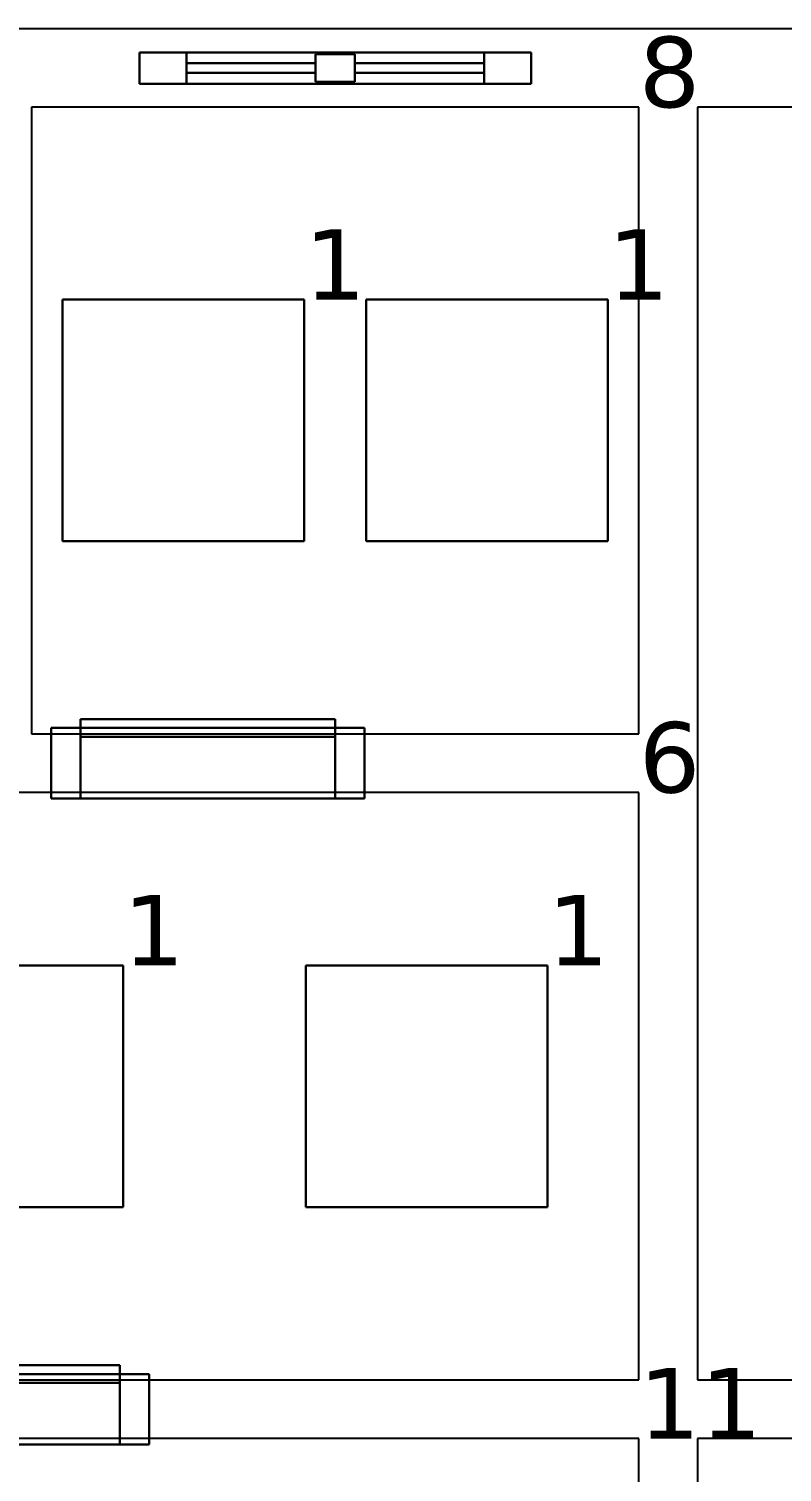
# Model space of a CAD drawing. Header units: inches. Extents: x 0 to 47.1, y -16.6 to 0.5.
# Drawn here: x 11.443 to 13.366, y -3.686 to 0 of the extents above; entities that cross this region are included whole.
import ezdxf

# ---------------------------------------------------------------- set-up
doc = ezdxf.new("R2010")
doc.units = ezdxf.units.IN
doc.header["$MEASUREMENT"] = 0
for name, color, linetype, true_color in [('DLX_BLD1_APERT', 7, 'Continuous', 0x969696), ('DLX_BLD1_CALC', 7, 'Continuous', 0xffffff), ('DLX_BLD1_CONT', 7, 'Continuous', 0x969696), ('DLX_BLD1_LUM', 7, 'Continuous', 0x55aa00), ('DLX_BLD1_LUMKEY_IDX', 7, 'Continuous', 0x969696), ('DLX_BLD1_RESKEY_IDX', 7, 'Continuous', 0x707070)]:
    doc.layers.add(name, color=color, linetype=linetype, true_color=true_color)
doc.styles.add('TableTextStyle', font='')
doc.styles.get('TableTextStyle').set_extended_font_data('VERDANA.TTF')

msp = doc.modelspace()

# ---------------------------------------------------------------- linework, layer by layer
at = {"layer": 'DLX_BLD1_APERT'}
for points in [[(12.725, -0.06, 0), (11.725, -0.06, 0)], [(11.725, -0.06, 0), (11.725, -0.14, 0)], [(11.725, -0.14, 0), (11.725, -0.06, 0)], [(11.725, -0.06, 0), (12.725, -0.06, 0)], [(11.725, -0.14, 0), (11.725, -0.06, 0)], [(11.725, -0.06, 0), (11.725, -0.06, 0)], [(11.725, -0.06, 0), (11.725, -0.14, 0)], [(11.725, -0.06, 0), (12.725, -0.06, 0)], [(12.725, -0.06, 0), (11.725, -0.06, 0)], [(11.725, -0.06, 0), (11.725, -0.06, 0)], [(11.845, -0.06, 0), (11.845, -0.06, 0)], [(11.845, -0.06, 0), (12.605, -0.06, 0)], [(12.605, -0.06, 0), (11.845, -0.06, 0)], [(11.845, -0.0875, 0), (11.845, -0.06, 0)], [(11.845, -0.06, 0), (12.605, -0.06, 0)], [(11.845, -0.0875, 0), (11.845, -0.06, 0)], [(11.845, -0.06, 0), (11.845, -0.06, 0)], [(11.845, -0.06, 0), (11.845, -0.0875, 0)], [(12.605, -0.06, 0), (11.845, -0.06, 0)], [(11.845, -0.06, 0), (11.845, -0.0875, 0)], [(12.175, -0.065, 0), (12.175, -0.0875, 0)], [(12.275, -0.065, 0), (12.175, -0.065, 0)], [(12.175, -0.0875, 0), (12.175, -0.065, 0)], [(12.175, -0.065, 0), (12.275, -0.065, 0)], [(12.175, -0.065, 0), (12.275, -0.065, 0)], [(12.175, -0.0875, 0), (12.175, -0.065, 0)], [(12.275, -0.065, 0), (12.175, -0.065, 0)], [(12.175, -0.065, 0), (12.175, -0.0875, 0)], [(12.275, -0.065, 0), (12.175, -0.065, 0)], [(12.175, -0.065, 0), (12.175, -0.065, 0)], [(12.175, -0.065, 0), (12.275, -0.065, 0)], [(12.175, -0.0875, 0), (12.175, -0.065, 0)], [(12.175, -0.065, 0), (12.175, -0.065, 0)], [(12.175, -0.065, 0), (12.175, -0.0875, 0)], [(12.175, -0.0875, 0), (12.175, -0.065, 0)], [(12.175, -0.065, 0), (12.275, -0.065, 0)], [(12.275, -0.065, 0), (12.175, -0.065, 0)], [(12.175, -0.065, 0), (12.175, -0.0875, 0)], [(12.275, -0.0875, 0), (12.275, -0.065, 0)], [(12.275, -0.065, 0), (12.275, -0.0875, 0)], [(12.275, -0.065, 0), (12.275, -0.0875, 0)], [(12.275, -0.0875, 0), (12.275, -0.065, 0)], [(12.275, -0.0875, 0), (12.275, -0.065, 0)], [(12.275, -0.065, 0), (12.275, -0.065, 0)], [(12.275, -0.065, 0), (12.275, -0.0875, 0)], [(12.275, -0.065, 0), (12.275, -0.065, 0)], [(12.275, -0.065, 0), (12.275, -0.0875, 0)], [(12.275, -0.0875, 0), (12.275, -0.065, 0)], [(12.605, -0.06, 0), (12.605, -0.06, 0)], [(12.605, -0.06, 0), (12.605, -0.0875, 0)], [(12.605, -0.0875, 0), (12.605, -0.06, 0)], [(12.605, -0.06, 0), (12.605, -0.06, 0)], [(12.605, -0.06, 0), (12.605, -0.0875, 0)], [(12.605, -0.0875, 0), (12.605, -0.06, 0)], [(12.725, -0.14, 0), (12.725, -0.06, 0)], [(12.725, -0.14, 0), (12.725, -0.06, 0)], [(12.725, -0.06, 0), (12.725, -0.06, 0)], [(12.725, -0.06, 0), (12.725, -0.14, 0)], [(12.725, -0.06, 0), (12.725, -0.14, 0)], [(12.725, -0.06, 0), (12.725, -0.06, 0)], [(12.175, -0.0875, 0), (11.845, -0.0875, 0)], [(11.845, -0.0875, 0), (11.845, -0.0875, 0)], [(11.845, -0.0875, 0), (11.845, -0.1125, 0)], [(11.845, -0.1125, 0), (11.845, -0.0875, 0)], [(11.845, -0.0875, 0), (12.175, -0.0875, 0)], [(11.845, -0.1125, 0), (11.845, -0.0875, 0)], [(11.845, -0.0875, 0), (11.845, -0.0875, 0)], [(12.175, -0.0875, 0), (11.845, -0.0875, 0)], [(11.845, -0.0875, 0), (11.845, -0.1125, 0)], [(11.845, -0.0875, 0), (12.175, -0.0875, 0)], [(11.845, -0.0875, 0), (12.175, -0.0875, 0)], [(12.175, -0.0875, 0), (11.845, -0.0875, 0)], [(11.845, -0.0875, 0), (11.845, -0.0875, 0)], [(12.175, -0.0875, 0), (11.845, -0.0875, 0)], [(11.845, -0.0875, 0), (11.845, -0.1125, 0)], [(11.845, -0.1125, 0), (11.845, -0.0875, 0)], [(11.845, -0.0875, 0), (11.845, -0.0875, 0)], [(11.845, -0.0875, 0), (11.845, -0.1125, 0)], [(11.845, -0.1125, 0), (11.845, -0.0875, 0)], [(11.845, -0.0875, 0), (12.175, -0.0875, 0)], [(12.175, -0.0875, 0), (12.175, -0.1125, 0)], [(12.175, -0.1125, 0), (12.175, -0.0875, 0)], [(12.175, -0.1125, 0), (12.175, -0.0875, 0)], [(12.175, -0.0875, 0), (12.175, -0.1125, 0)], [(12.175, -0.0875, 0), (12.175, -0.0875, 0)], [(12.175, -0.0875, 0), (12.175, -0.1125, 0)], [(12.175, -0.1125, 0), (12.175, -0.0875, 0)], [(12.175, -0.0875, 0), (12.175, -0.0875, 0)], [(12.175, -0.1125, 0), (12.175, -0.0875, 0)], [(12.175, -0.0875, 0), (12.175, -0.1125, 0)], [(12.175, -0.1125, 0), (12.175, -0.0875, 0)], [(12.175, -0.0875, 0), (12.175, -0.0875, 0)], [(12.175, -0.0875, 0), (12.175, -0.1125, 0)], [(12.175, -0.0875, 0), (12.175, -0.0875, 0)], [(12.175, -0.1125, 0), (12.175, -0.0875, 0)], [(12.175, -0.0875, 0), (12.175, -0.1125, 0)], [(12.605, -0.0875, 0), (12.275, -0.0875, 0)], [(12.275, -0.1125, 0), (12.275, -0.0875, 0)], [(12.275, -0.0875, 0), (12.605, -0.0875, 0)], [(12.275, -0.0875, 0), (12.275, -0.1125, 0)], [(12.605, -0.0875, 0), (12.275, -0.0875, 0)], [(12.275, -0.0875, 0), (12.275, -0.1125, 0)], [(12.275, -0.0875, 0), (12.605, -0.0875, 0)], [(12.275, -0.1125, 0), (12.275, -0.0875, 0)], [(12.275, -0.0875, 0), (12.275, -0.0875, 0)], [(12.275, -0.0875, 0), (12.275, -0.1125, 0)], [(12.275, -0.1125, 0), (12.275, -0.0875, 0)], [(12.275, -0.0875, 0), (12.275, -0.0875, 0)], [(12.275, -0.0875, 0), (12.275, -0.1125, 0)], [(12.275, -0.1125, 0), (12.275, -0.0875, 0)], [(12.275, -0.1125, 0), (12.275, -0.0875, 0)], [(12.275, -0.0875, 0), (12.275, -0.0875, 0)], [(12.275, -0.0875, 0), (12.275, -0.1125, 0)], [(12.275, -0.0875, 0), (12.605, -0.0875, 0)], [(12.605, -0.0875, 0), (12.275, -0.0875, 0)], [(12.275, -0.0875, 0), (12.275, -0.0875, 0)], [(12.605, -0.0875, 0), (12.275, -0.0875, 0)], [(12.275, -0.0875, 0), (12.275, -0.1125, 0)], [(12.275, -0.1125, 0), (12.275, -0.0875, 0)], [(12.275, -0.0875, 0), (12.605, -0.0875, 0)], [(12.605, -0.0875, 0), (12.605, -0.0875, 0)], [(12.605, -0.0875, 0), (12.605, -0.1125, 0)], [(12.605, -0.0875, 0), (12.605, -0.0875, 0)], [(12.605, -0.0875, 0), (12.605, -0.1125, 0)], [(12.605, -0.1125, 0), (12.605, -0.0875, 0)], [(12.605, -0.1125, 0), (12.605, -0.0875, 0)], [(12.605, -0.0875, 0), (12.605, -0.0875, 0)], [(12.605, -0.1125, 0), (12.605, -0.0875, 0)], [(12.605, -0.0875, 0), (12.605, -0.0875, 0)], [(12.605, -0.0875, 0), (12.605, -0.1125, 0)], [(12.605, -0.1125, 0), (12.605, -0.0875, 0)], [(12.605, -0.0875, 0), (12.605, -0.1125, 0)], [(11.725, -0.14, 0), (12.725, -0.14, 0)], [(12.725, -0.14, 0), (11.725, -0.14, 0)], [(11.725, -0.14, 0), (11.725, -0.14, 0)], [(11.725, -0.14, 0), (12.725, -0.14, 0)], [(12.725, -0.14, 0), (11.725, -0.14, 0)], [(11.725, -0.14, 0), (11.725, -0.14, 0)], [(11.845, -0.1125, 0), (11.845, -0.1125, 0)], [(12.175, -0.1125, 0), (11.845, -0.1125, 0)], [(11.845, -0.1125, 0), (11.845, -0.14, 0)], [(12.175, -0.1125, 0), (11.845, -0.1125, 0)], [(11.845, -0.1125, 0), (11.845, -0.1125, 0)], [(11.845, -0.1125, 0), (11.845, -0.14, 0)], [(11.845, -0.14, 0), (11.845, -0.1125, 0)], [(11.845, -0.1125, 0), (12.175, -0.1125, 0)], [(11.845, -0.14, 0), (11.845, -0.1125, 0)], [(11.845, -0.1125, 0), (12.175, -0.1125, 0)], [(11.845, -0.1125, 0), (12.175, -0.1125, 0)], [(12.175, -0.1125, 0), (11.845, -0.1125, 0)], [(11.845, -0.1125, 0), (11.845, -0.1125, 0)], [(11.845, -0.1125, 0), (12.175, -0.1125, 0)], [(11.845, -0.1125, 0), (11.845, -0.1125, 0)], [(12.175, -0.1125, 0), (11.845, -0.1125, 0)], [(11.845, -0.14, 0), (11.845, -0.14, 0)], [(11.845, -0.14, 0), (12.605, -0.14, 0)], [(12.605, -0.14, 0), (11.845, -0.14, 0)], [(11.845, -0.14, 0), (12.605, -0.14, 0)], [(11.845, -0.14, 0), (11.845, -0.14, 0)], [(12.605, -0.14, 0), (11.845, -0.14, 0)], [(12.175, -0.135, 0), (12.175, -0.1125, 0)], [(12.175, -0.1125, 0), (12.175, -0.135, 0)], [(12.175, -0.135, 0), (12.175, -0.1125, 0)], [(12.175, -0.1125, 0), (12.175, -0.135, 0)], [(12.175, -0.1125, 0), (12.175, -0.1125, 0)], [(12.175, -0.1125, 0), (12.175, -0.135, 0)], [(12.175, -0.135, 0), (12.175, -0.1125, 0)], [(12.175, -0.1125, 0), (12.175, -0.1125, 0)], [(12.175, -0.135, 0), (12.175, -0.1125, 0)], [(12.175, -0.1125, 0), (12.175, -0.135, 0)], [(12.175, -0.1125, 0), (12.175, -0.1125, 0)], [(12.175, -0.1125, 0), (12.175, -0.1125, 0)], [(12.275, -0.135, 0), (12.175, -0.135, 0)], [(12.175, -0.135, 0), (12.275, -0.135, 0)], [(12.275, -0.135, 0), (12.175, -0.135, 0)], [(12.175, -0.135, 0), (12.275, -0.135, 0)], [(12.175, -0.135, 0), (12.175, -0.135, 0)], [(12.275, -0.135, 0), (12.175, -0.135, 0)], [(12.175, -0.135, 0), (12.175, -0.135, 0)], [(12.175, -0.135, 0), (12.275, -0.135, 0)], [(12.275, -0.135, 0), (12.175, -0.135, 0)], [(12.175, -0.135, 0), (12.275, -0.135, 0)], [(12.605, -0.1125, 0), (12.275, -0.1125, 0)], [(12.275, -0.1125, 0), (12.275, -0.135, 0)], [(12.605, -0.1125, 0), (12.275, -0.1125, 0)], [(12.275, -0.1125, 0), (12.605, -0.1125, 0)], [(12.275, -0.135, 0), (12.275, -0.1125, 0)], [(12.275, -0.1125, 0), (12.605, -0.1125, 0)], [(12.275, -0.1125, 0), (12.275, -0.135, 0)], [(12.275, -0.135, 0), (12.275, -0.1125, 0)], [(12.275, -0.1125, 0), (12.275, -0.1125, 0)], [(12.275, -0.1125, 0), (12.275, -0.135, 0)], [(12.275, -0.135, 0), (12.275, -0.1125, 0)], [(12.275, -0.1125, 0), (12.275, -0.1125, 0)], [(12.275, -0.1125, 0), (12.275, -0.135, 0)], [(12.275, -0.135, 0), (12.275, -0.1125, 0)], [(12.275, -0.1125, 0), (12.605, -0.1125, 0)], [(12.605, -0.1125, 0), (12.275, -0.1125, 0)], [(12.275, -0.1125, 0), (12.275, -0.1125, 0)], [(12.275, -0.1125, 0), (12.275, -0.1125, 0)], [(12.275, -0.1125, 0), (12.605, -0.1125, 0)], [(12.605, -0.1125, 0), (12.275, -0.1125, 0)], [(12.275, -0.135, 0), (12.275, -0.135, 0)], [(12.275, -0.135, 0), (12.275, -0.135, 0)], [(12.605, -0.14, 0), (12.605, -0.1125, 0)], [(12.605, -0.1125, 0), (12.605, -0.1125, 0)], [(12.605, -0.1125, 0), (12.605, -0.14, 0)], [(12.605, -0.14, 0), (12.605, -0.1125, 0)], [(12.605, -0.1125, 0), (12.605, -0.1125, 0)], [(12.605, -0.1125, 0), (12.605, -0.14, 0)], [(12.605, -0.1125, 0), (12.605, -0.1125, 0)], [(12.605, -0.1125, 0), (12.605, -0.1125, 0)], [(12.605, -0.14, 0), (12.605, -0.14, 0)], [(12.605, -0.14, 0), (12.605, -0.14, 0)], [(12.725, -0.14, 0), (12.725, -0.14, 0)], [(12.725, -0.14, 0), (12.725, -0.14, 0)], [(12.225, -1.7625, 0), (11.575, -1.7625, 0)], [(11.575, -1.7625, 0), (11.575, -1.785, 0)], [(12.225, -1.7625, 0), (11.575, -1.7625, 0)], [(11.575, -1.7625, 0), (11.575, -1.7625, 0)], [(11.575, -1.7625, 0), (12.225, -1.7625, 0)], [(11.575, -1.785, 0), (11.575, -1.7625, 0)], [(11.575, -1.7625, 0), (11.575, -1.7625, 0)], [(11.575, -1.7625, 0), (11.575, -1.785, 0)], [(11.575, -1.7625, 0), (12.225, -1.7625, 0)], [(11.575, -1.785, 0), (11.575, -1.7625, 0)], [(12.225, -1.785, 0), (12.225, -1.7625, 0)], [(12.225, -1.785, 0), (12.225, -1.7625, 0)], [(12.225, -1.7625, 0), (12.225, -1.7625, 0)], [(12.225, -1.7625, 0), (12.225, -1.785, 0)], [(12.225, -1.7625, 0), (12.225, -1.7625, 0)], [(12.225, -1.7625, 0), (12.225, -1.785, 0)], [(12.3, -1.785, 0), (11.5, -1.785, 0)], [(11.5, -1.785, 0), (11.5, -1.965, 0)], [(11.5, -1.785, 0), (11.5, -1.785, 0)], [(11.5, -1.785, 0), (11.5, -1.965, 0)], [(11.5, -1.965, 0), (11.5, -1.785, 0)], [(11.5, -1.965, 0), (11.5, -1.785, 0)], [(11.5, -1.785, 0), (11.575, -1.785, 0)], [(11.575, -1.785, 0), (11.5, -1.785, 0)], [(11.5, -1.785, 0), (11.5, -1.785, 0)], [(11.5, -1.785, 0), (12.3, -1.785, 0)], [(11.575, -1.785, 0), (11.575, -1.8075, 0)], [(12.225, -1.785, 0), (11.575, -1.785, 0)], [(11.575, -1.785, 0), (11.575, -1.785, 0)], [(11.575, -1.8075, 0), (11.575, -1.785, 0)], [(11.575, -1.785, 0), (12.225, -1.785, 0)], [(11.575, -1.8075, 0), (11.575, -1.785, 0)], [(11.575, -1.785, 0), (11.575, -1.785, 0)], [(11.575, -1.785, 0), (11.575, -1.8075, 0)], [(11.575, -1.785, 0), (12.225, -1.785, 0)], [(11.575, -1.785, 0), (11.575, -1.785, 0)], [(11.575, -1.8075, 0), (11.575, -1.785, 0)], [(12.225, -1.785, 0), (11.575, -1.785, 0)], [(11.575, -1.785, 0), (11.575, -1.8075, 0)], [(11.575, -1.785, 0), (11.575, -1.785, 0)], [(11.575, -1.785, 0), (11.575, -1.8075, 0)], [(11.575, -1.8075, 0), (11.575, -1.785, 0)], [(12.225, -1.8075, 0), (12.225, -1.785, 0)], [(12.225, -1.785, 0), (12.3, -1.785, 0)], [(12.225, -1.785, 0), (12.225, -1.785, 0)], [(12.3, -1.785, 0), (12.225, -1.785, 0)], [(12.225, -1.785, 0), (12.225, -1.8075, 0)], [(12.225, -1.8075, 0), (12.225, -1.785, 0)], [(12.225, -1.785, 0), (12.225, -1.785, 0)], [(12.225, -1.785, 0), (12.225, -1.8075, 0)], [(12.225, -1.785, 0), (12.225, -1.785, 0)], [(12.225, -1.785, 0), (12.225, -1.8075, 0)], [(12.225, -1.785, 0), (12.225, -1.785, 0)], [(12.225, -1.785, 0), (12.225, -1.8075, 0)], [(12.225, -1.8075, 0), (12.225, -1.785, 0)], [(12.225, -1.8075, 0), (12.225, -1.785, 0)], [(12.3, -1.965, 0), (12.3, -1.785, 0)], [(12.3, -1.785, 0), (12.3, -1.785, 0)], [(12.3, -1.785, 0), (12.3, -1.965, 0)], [(12.3, -1.965, 0), (12.3, -1.785, 0)], [(12.3, -1.785, 0), (12.3, -1.965, 0)], [(12.3, -1.785, 0), (12.3, -1.785, 0)], [(11.575, -1.8075, 0), (11.575, -1.965, 0)], [(11.575, -1.8075, 0), (12.225, -1.8075, 0)], [(11.575, -1.965, 0), (11.575, -1.8075, 0)], [(11.575, -1.8075, 0), (11.575, -1.8075, 0)], [(11.575, -1.8075, 0), (11.575, -1.965, 0)], [(11.575, -1.965, 0), (11.575, -1.8075, 0)], [(12.225, -1.8075, 0), (11.575, -1.8075, 0)], [(11.575, -1.8075, 0), (11.575, -1.8075, 0)], [(12.225, -1.8075, 0), (11.575, -1.8075, 0)], [(12.225, -1.8075, 0), (11.575, -1.8075, 0)], [(11.575, -1.8075, 0), (11.575, -1.8075, 0)], [(11.575, -1.8075, 0), (12.225, -1.8075, 0)], [(11.575, -1.8075, 0), (12.225, -1.8075, 0)], [(11.575, -1.8075, 0), (11.575, -1.8075, 0)], [(12.225, -1.965, 0), (12.225, -1.8075, 0)], [(12.225, -1.8075, 0), (12.225, -1.965, 0)], [(12.225, -1.8075, 0), (12.225, -1.8075, 0)], [(12.225, -1.8075, 0), (12.225, -1.965, 0)], [(12.225, -1.965, 0), (12.225, -1.8075, 0)], [(12.225, -1.8075, 0), (12.225, -1.8075, 0)], [(12.225, -1.8075, 0), (12.225, -1.8075, 0)], [(12.225, -1.8075, 0), (12.225, -1.8075, 0)], [(11.5, -1.965, 0), (12.3, -1.965, 0)], [(11.5, -1.965, 0), (11.5, -1.965, 0)], [(11.575, -1.965, 0), (11.5, -1.965, 0)], [(12.3, -1.965, 0), (11.5, -1.965, 0)], [(11.5, -1.965, 0), (11.5, -1.965, 0)], [(11.5, -1.965, 0), (11.575, -1.965, 0)], [(11.575, -1.965, 0), (11.575, -1.965, 0)], [(11.575, -1.965, 0), (12.225, -1.965, 0)], [(12.225, -1.965, 0), (11.575, -1.965, 0)], [(11.575, -1.965, 0), (11.575, -1.965, 0)], [(12.3, -1.965, 0), (12.225, -1.965, 0)], [(12.225, -1.965, 0), (12.225, -1.965, 0)], [(12.225, -1.965, 0), (12.3, -1.965, 0)], [(12.225, -1.965, 0), (12.225, -1.965, 0)], [(12.3, -1.965, 0), (12.3, -1.965, 0)], [(12.3, -1.965, 0), (12.3, -1.965, 0)], [(10.825, -3.4125, 0), (11.675, -3.4125, 0)], [(11.675, -3.4125, 0), (10.825, -3.4125, 0)], [(10.825, -3.4125, 0), (11.675, -3.4125, 0)], [(11.675, -3.4125, 0), (10.825, -3.4125, 0)], [(11.675, -3.4125, 0), (11.675, -3.435, 0)], [(11.675, -3.4125, 0), (11.675, -3.4125, 0)], [(11.675, -3.435, 0), (11.675, -3.4125, 0)], [(11.675, -3.4125, 0), (11.675, -3.4125, 0)], [(11.675, -3.4125, 0), (11.675, -3.435, 0)], [(11.675, -3.435, 0), (11.675, -3.4125, 0)], [(11.75, -3.435, 0), (10.75, -3.435, 0)], [(10.75, -3.435, 0), (11.75, -3.435, 0)], [(11.675, -3.435, 0), (10.825, -3.435, 0)], [(10.825, -3.435, 0), (11.675, -3.435, 0)], [(10.825, -3.435, 0), (11.675, -3.435, 0)], [(11.675, -3.435, 0), (10.825, -3.435, 0)], [(10.825, -3.4575, 0), (11.675, -3.4575, 0)], [(11.675, -3.4575, 0), (10.825, -3.4575, 0)], [(11.675, -3.4575, 0), (10.825, -3.4575, 0)], [(10.825, -3.4575, 0), (11.675, -3.4575, 0)], [(11.675, -3.4575, 0), (10.825, -3.4575, 0)], [(10.825, -3.4575, 0), (11.675, -3.4575, 0)], [(11.675, -3.4575, 0), (11.675, -3.435, 0)], [(11.675, -3.435, 0), (11.75, -3.435, 0)], [(11.675, -3.435, 0), (11.675, -3.435, 0)], [(11.75, -3.435, 0), (11.675, -3.435, 0)], [(11.675, -3.435, 0), (11.675, -3.4575, 0)], [(11.675, -3.4575, 0), (11.675, -3.435, 0)], [(11.675, -3.435, 0), (11.675, -3.435, 0)], [(11.675, -3.435, 0), (11.675, -3.4575, 0)], [(11.675, -3.435, 0), (11.675, -3.4575, 0)], [(11.675, -3.435, 0), (11.675, -3.435, 0)], [(11.675, -3.435, 0), (11.675, -3.435, 0)], [(11.675, -3.435, 0), (11.675, -3.4575, 0)], [(11.675, -3.4575, 0), (11.675, -3.435, 0)], [(11.675, -3.4575, 0), (11.675, -3.435, 0)], [(11.675, -3.615, 0), (11.675, -3.4575, 0)], [(11.675, -3.4575, 0), (11.675, -3.615, 0)], [(11.675, -3.4575, 0), (11.675, -3.4575, 0)], [(11.675, -3.4575, 0), (11.675, -3.615, 0)], [(11.675, -3.615, 0), (11.675, -3.4575, 0)], [(11.675, -3.4575, 0), (11.675, -3.4575, 0)], [(11.675, -3.4575, 0), (11.675, -3.4575, 0)], [(11.675, -3.4575, 0), (11.675, -3.4575, 0)], [(11.75, -3.615, 0), (11.75, -3.435, 0)], [(11.75, -3.435, 0), (11.75, -3.435, 0)], [(11.75, -3.435, 0), (11.75, -3.615, 0)], [(11.75, -3.615, 0), (11.75, -3.435, 0)], [(11.75, -3.435, 0), (11.75, -3.615, 0)], [(11.75, -3.435, 0), (11.75, -3.435, 0)], [(10.75, -3.615, 0), (11.75, -3.615, 0)], [(11.75, -3.615, 0), (10.75, -3.615, 0)], [(10.825, -3.615, 0), (11.675, -3.615, 0)], [(11.675, -3.615, 0), (10.825, -3.615, 0)], [(11.75, -3.615, 0), (11.675, -3.615, 0)], [(11.675, -3.615, 0), (11.675, -3.615, 0)], [(11.675, -3.615, 0), (11.75, -3.615, 0)], [(11.675, -3.615, 0), (11.675, -3.615, 0)], [(11.75, -3.615, 0), (11.75, -3.615, 0)], [(11.75, -3.615, 0), (11.75, -3.615, 0)]]:
    msp.add_polyline3d(points, dxfattribs=at)
at = {"layer": 'DLX_BLD1_CALC'}
for points in [[(13, -0.2, 0), (11.45, -0.2, 0)], [(11.45, -0.2, 0), (11.45, -1.8, 0)], [(13, -1.8, 0), (13, -0.2, 0)], [(16.4, -0.2, 0), (13.15, -0.2, 0)], [(13.15, -0.2, 0), (13.15, -3.45, 0)], [(11.575, -1.7625, 0), (11.575, -1.785, 0)], [(12.225, -1.7625, 0), (11.575, -1.7625, 0)], [(11.575, -1.785, 0), (11.575, -1.7625, 0)], [(11.575, -1.7625, 0), (12.225, -1.7625, 0)], [(12.225, -1.785, 0), (12.225, -1.7625, 0)], [(12.225, -1.7625, 0), (12.225, -1.785, 0)], [(11.45, -1.8, 0), (11.5, -1.8, 0)], [(11.575, -1.785, 0), (11.5, -1.785, 0)], [(11.5, -1.785, 0), (11.5, -1.8, 0)], [(11.5, -1.8, 0), (11.5, -1.785, 0)], [(11.5, -1.785, 0), (11.575, -1.785, 0)], [(11.5, -1.8, 0), (12.3, -1.8, 0)], [(12.3, -1.785, 0), (12.225, -1.785, 0)], [(12.225, -1.785, 0), (12.3, -1.785, 0)], [(12.3, -1.8, 0), (12.3, -1.785, 0)], [(12.3, -1.785, 0), (12.3, -1.8, 0)], [(12.3, -1.8, 0), (13, -1.8, 0)], [(11.5, -1.95, 0), (11.25, -1.95, 0)], [(11.575, -1.95, 0), (11.5, -1.95, 0)], [(11.5, -1.95, 0), (11.5, -1.965, 0)], [(11.5, -1.965, 0), (11.5, -1.95, 0)], [(11.575, -1.965, 0), (11.575, -1.95, 0)], [(12.225, -1.95, 0), (11.575, -1.95, 0)], [(11.575, -1.95, 0), (11.575, -1.965, 0)], [(12.225, -1.95, 0), (12.225, -1.965, 0)], [(12.3, -1.95, 0), (12.225, -1.95, 0)], [(12.225, -1.965, 0), (12.225, -1.95, 0)], [(12.3, -1.965, 0), (12.3, -1.95, 0)], [(13, -1.95, 0), (12.3, -1.95, 0)], [(12.3, -1.95, 0), (12.3, -1.965, 0)], [(13, -3.45, 0), (13, -1.95, 0)], [(11.5, -1.965, 0), (11.575, -1.965, 0)], [(11.575, -1.965, 0), (11.5, -1.965, 0)], [(12.225, -1.965, 0), (12.3, -1.965, 0)], [(12.3, -1.965, 0), (12.225, -1.965, 0)], [(11.675, -3.4125, 0), (10.825, -3.4125, 0)], [(10.825, -3.4125, 0), (11.675, -3.4125, 0)], [(11.675, -3.435, 0), (11.675, -3.4125, 0)], [(11.675, -3.4125, 0), (11.675, -3.435, 0)], [(10.75, -3.45, 0), (11.75, -3.45, 0)], [(11.75, -3.435, 0), (11.675, -3.435, 0)], [(11.675, -3.435, 0), (11.75, -3.435, 0)], [(11.75, -3.45, 0), (11.75, -3.435, 0)], [(11.75, -3.435, 0), (11.75, -3.45, 0)], [(11.75, -3.45, 0), (13, -3.45, 0)], [(13.15, -3.45, 0), (13.45, -3.45, 0)], [(11.675, -3.6, 0), (10.825, -3.6, 0)], [(11.675, -3.6, 0), (11.675, -3.615, 0)], [(11.75, -3.6, 0), (11.675, -3.6, 0)], [(11.675, -3.615, 0), (11.675, -3.6, 0)], [(11.75, -3.615, 0), (11.75, -3.6, 0)], [(13, -3.6, 0), (11.75, -3.6, 0)], [(11.75, -3.6, 0), (11.75, -3.615, 0)], [(13, -3.8, 0), (13, -3.6, 0)], [(13.45, -3.6, 0), (13.15, -3.6, 0)], [(13.15, -3.6, 0), (13.15, -3.8, 0)], [(11.675, -3.615, 0), (11.75, -3.615, 0)], [(11.75, -3.615, 0), (11.675, -3.615, 0)]]:
    msp.add_polyline3d(points, dxfattribs=at)
at = {"layer": 'DLX_BLD1_CONT'}
for points in [[(16.6, 0, 0), (0, 0, 0)], [(13, -0.2, 0), (11.45, -0.2, 0)], [(11.45, -0.2, 0), (11.45, -1.8, 0)], [(13, -1.8, 0), (13, -0.2, 0)], [(16.4, -0.2, 0), (13.15, -0.2, 0)], [(13.15, -0.2, 0), (13.15, -3.45, 0)], [(11.45, -1.8, 0), (13, -1.8, 0)], [(13, -1.95, 0), (9.75, -1.95, 0)], [(13, -3.45, 0), (13, -1.95, 0)], [(9.75, -3.45, 0), (13, -3.45, 0)], [(13.15, -3.45, 0), (16.4, -3.45, 0)], [(13, -3.6, 0), (9.75, -3.6, 0)], [(13, -6.85, 0), (13, -3.6, 0)], [(16.4, -3.6, 0), (13.15, -3.6, 0)], [(13.15, -3.6, 0), (13.15, -6.85, 0)]]:
    msp.add_polyline3d(points, dxfattribs=at)
at = {"layer": 'DLX_BLD1_LUM'}
for points in [[(11.529, -1.3085, 0), (11.529, -0.6915, 0)], [(11.529, -0.6915, 0), (11.529, -0.6915, 0)], [(11.529, -0.6915, 0), (11.529, -1.3085, 0)], [(11.529, -0.6915, 0), (12.146, -0.6915, 0)], [(12.146, -0.6915, 0), (11.529, -0.6915, 0)], [(11.529, -0.6915, 0), (11.529, -0.6915, 0)], [(11.529, -0.6915, 0), (11.529, -1.3085, 0)], [(12.146, -0.6915, 0), (11.529, -0.6915, 0)], [(11.529, -1.3085, 0), (11.529, -0.6915, 0)], [(11.529, -0.6915, 0), (12.146, -0.6915, 0)], [(12.146, -0.6915, 0), (12.146, -1.3085, 0)], [(12.146, -1.3085, 0), (12.146, -0.6915, 0)], [(12.146, -0.6915, 0), (12.146, -0.6915, 0)], [(12.146, -0.6915, 0), (12.146, -0.6915, 0)], [(12.146, -1.3085, 0), (12.146, -0.6915, 0)], [(12.146, -0.6915, 0), (12.146, -1.3085, 0)], [(12.304, -1.3085, 0), (12.304, -0.6915, 0)], [(12.304, -0.6915, 0), (12.304, -0.6915, 0)], [(12.304, -0.6915, 0), (12.304, -1.3085, 0)], [(12.304, -0.6915, 0), (12.921, -0.6915, 0)], [(12.921, -0.6915, 0), (12.304, -0.6915, 0)], [(12.304, -0.6915, 0), (12.304, -0.6915, 0)], [(12.304, -0.6915, 0), (12.304, -1.3085, 0)], [(12.921, -0.6915, 0), (12.304, -0.6915, 0)], [(12.304, -1.3085, 0), (12.304, -0.6915, 0)], [(12.304, -0.6915, 0), (12.921, -0.6915, 0)], [(12.921, -0.6915, 0), (12.921, -1.3085, 0)], [(12.921, -1.3085, 0), (12.921, -0.6915, 0)], [(12.921, -0.6915, 0), (12.921, -0.6915, 0)], [(12.921, -0.6915, 0), (12.921, -0.6915, 0)], [(12.921, -1.3085, 0), (12.921, -0.6915, 0)], [(12.921, -0.6915, 0), (12.921, -1.3085, 0)], [(12.146, -1.3085, 0), (11.529, -1.3085, 0)], [(11.529, -1.3085, 0), (11.529, -1.3085, 0)], [(11.529, -1.3085, 0), (12.146, -1.3085, 0)], [(11.529, -1.3085, 0), (11.529, -1.3085, 0)], [(11.529, -1.3085, 0), (12.146, -1.3085, 0)], [(12.146, -1.3085, 0), (11.529, -1.3085, 0)], [(12.146, -1.3085, 0), (12.146, -1.3085, 0)], [(12.146, -1.3085, 0), (12.146, -1.3085, 0)], [(12.921, -1.3085, 0), (12.304, -1.3085, 0)], [(12.304, -1.3085, 0), (12.304, -1.3085, 0)], [(12.304, -1.3085, 0), (12.921, -1.3085, 0)], [(12.304, -1.3085, 0), (12.304, -1.3085, 0)], [(12.304, -1.3085, 0), (12.921, -1.3085, 0)], [(12.921, -1.3085, 0), (12.304, -1.3085, 0)], [(12.921, -1.3085, 0), (12.921, -1.3085, 0)], [(12.921, -1.3085, 0), (12.921, -1.3085, 0)], [(11.0665, -2.3915, 0), (11.6835, -2.3915, 0)], [(11.6835, -2.3915, 0), (11.0665, -2.3915, 0)], [(11.6835, -2.3915, 0), (11.0665, -2.3915, 0)], [(11.0665, -2.3915, 0), (11.6835, -2.3915, 0)], [(11.6835, -2.3915, 0), (11.6835, -3.0085, 0)], [(11.6835, -3.0085, 0), (11.6835, -2.3915, 0)], [(11.6835, -2.3915, 0), (11.6835, -2.3915, 0)], [(11.6835, -2.3915, 0), (11.6835, -2.3915, 0)], [(11.6835, -3.0085, 0), (11.6835, -2.3915, 0)], [(11.6835, -2.3915, 0), (11.6835, -3.0085, 0)], [(12.1498, -3.0085, 0), (12.1498, -2.3915, 0)], [(12.1498, -2.3915, 0), (12.1498, -2.3915, 0)], [(12.1498, -2.3915, 0), (12.1498, -3.0085, 0)], [(12.1498, -2.3915, 0), (12.7668, -2.3915, 0)], [(12.7668, -2.3915, 0), (12.1498, -2.3915, 0)], [(12.1498, -2.3915, 0), (12.1498, -2.3915, 0)], [(12.1498, -2.3915, 0), (12.1498, -3.0085, 0)], [(12.7668, -2.3915, 0), (12.1498, -2.3915, 0)], [(12.1498, -3.0085, 0), (12.1498, -2.3915, 0)], [(12.1498, -2.3915, 0), (12.7668, -2.3915, 0)], [(12.7668, -2.3915, 0), (12.7668, -3.0085, 0)], [(12.7668, -3.0085, 0), (12.7668, -2.3915, 0)], [(12.7668, -2.3915, 0), (12.7668, -2.3915, 0)], [(12.7668, -2.3915, 0), (12.7668, -2.3915, 0)], [(12.7668, -3.0085, 0), (12.7668, -2.3915, 0)], [(12.7668, -2.3915, 0), (12.7668, -3.0085, 0)], [(11.6835, -3.0085, 0), (11.0665, -3.0085, 0)], [(11.0665, -3.0085, 0), (11.6835, -3.0085, 0)], [(11.0665, -3.0085, 0), (11.6835, -3.0085, 0)], [(11.6835, -3.0085, 0), (11.0665, -3.0085, 0)], [(11.6835, -3.0085, 0), (11.6835, -3.0085, 0)], [(11.6835, -3.0085, 0), (11.6835, -3.0085, 0)], [(12.7668, -3.0085, 0), (12.1498, -3.0085, 0)], [(12.1498, -3.0085, 0), (12.1498, -3.0085, 0)], [(12.1498, -3.0085, 0), (12.7668, -3.0085, 0)], [(12.1498, -3.0085, 0), (12.1498, -3.0085, 0)], [(12.1498, -3.0085, 0), (12.7668, -3.0085, 0)], [(12.7668, -3.0085, 0), (12.1498, -3.0085, 0)], [(12.7668, -3.0085, 0), (12.7668, -3.0085, 0)], [(12.7668, -3.0085, 0), (12.7668, -3.0085, 0)]]:
    msp.add_polyline3d(points, dxfattribs=at)

# ---------------------------------------------------------------- texts
at = {"layer": 'DLX_BLD1_LUMKEY_IDX', "style": 'TableTextStyle'}
for p in [(12.146, -0.6915), (12.921, -0.6915), (11.6835, -2.3915), (12.7668, -2.3915)]:
    msp.add_text('1', height=0.18, dxfattribs=at).set_placement(p)
at = {"layer": 'DLX_BLD1_RESKEY_IDX', "style": 'TableTextStyle'}
for s, p in [('8', (13, -0.2)), ('6', (13, -1.95)), ('11', (13, -3.6))]:
    msp.add_text(s, height=0.18, dxfattribs=at).set_placement(p)

doc.saveas('drawing.dxf')
